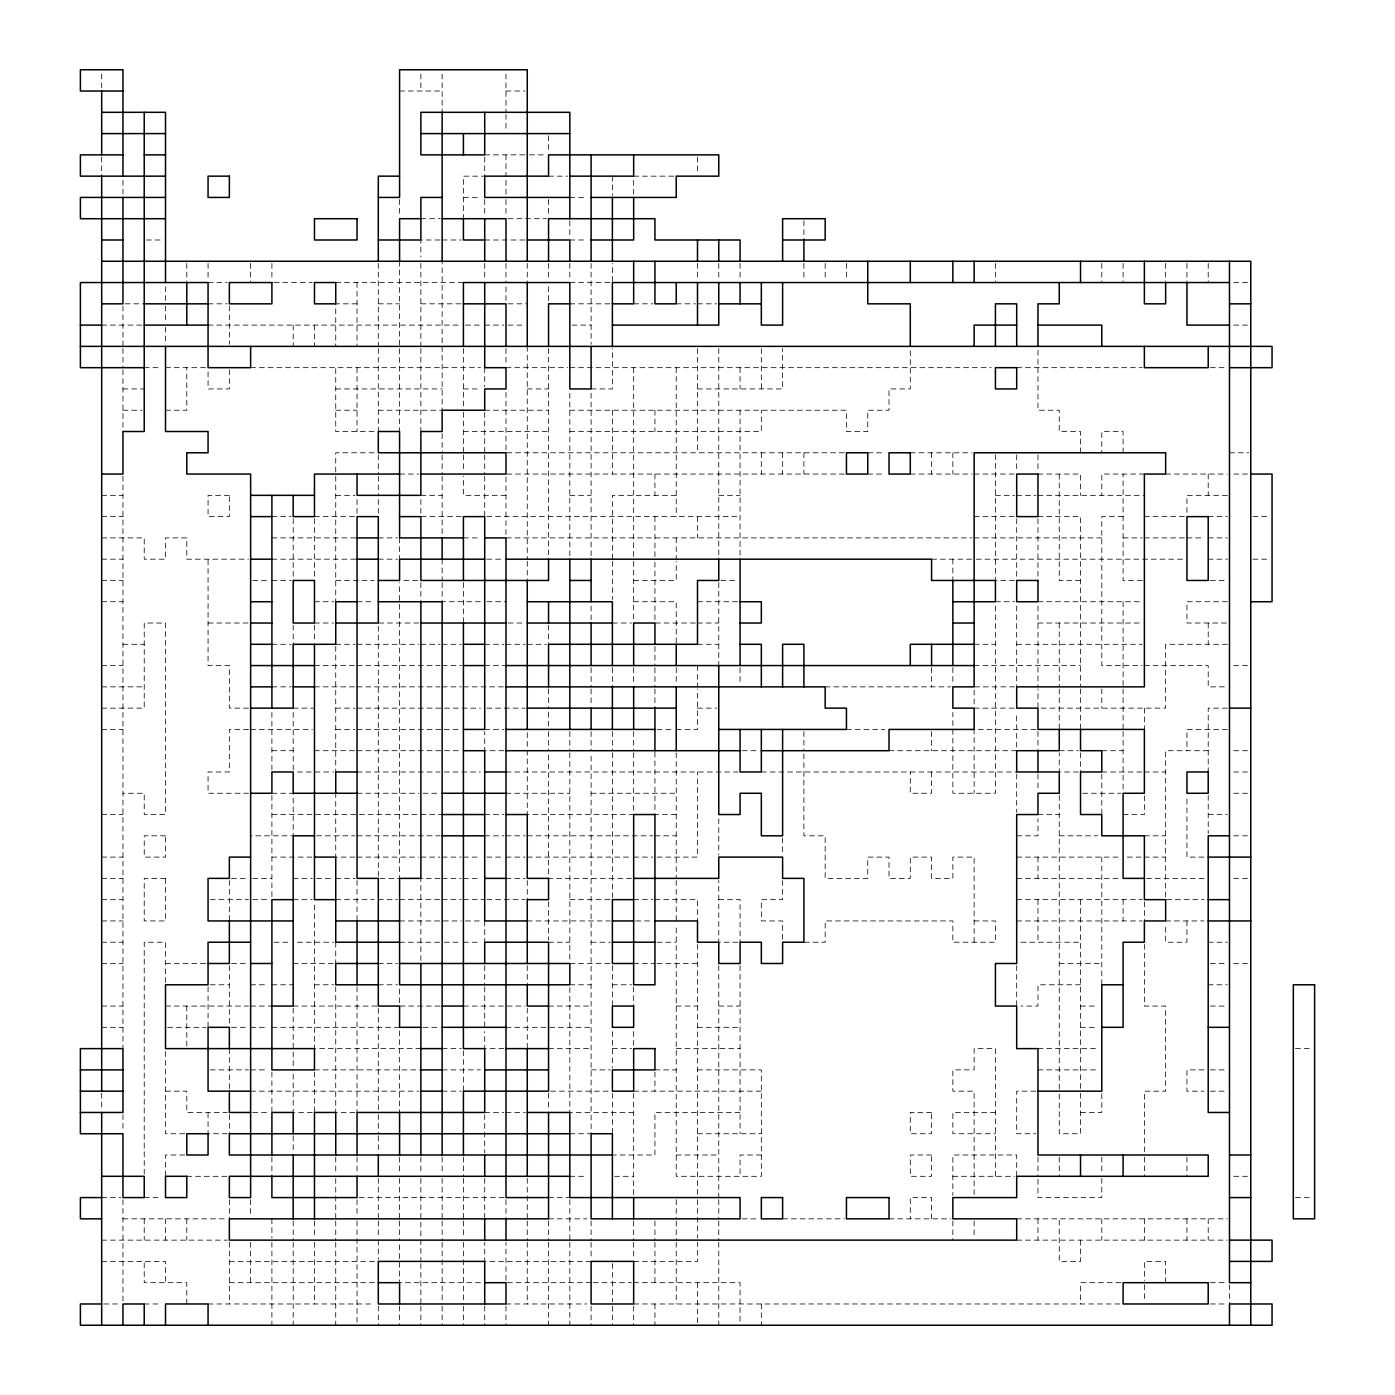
<?xml version="1.0" encoding="UTF-8"?>
<svg xmlns="http://www.w3.org/2000/svg" width="1395" height="1395" viewBox="0 0 1395 1395"><rect width="100%" height="100%" fill="white"/><g stroke="black" fill="none" stroke-linecap="round" stroke-linejoin="round"><path stroke-width="0.75" stroke-dasharray="5 3.75" d="M399.58 91.024L442.145 91.024M505.984 91.024L525.13 91.024M484.71 154.862L525.13 154.862M529.385 154.862L546.422 154.862M548.549 176.154L567.695 176.154M633.661 176.154L674.099 176.154M463.419 197.427L480.455 197.427M569.823 197.427L586.842 197.427M420.872 218.701L440.018 218.701M508.111 218.701L546.422 218.701M146.353 239.992L161.245 239.992M440.018 239.992L420.872 239.992L420.872 257.011M442.145 239.992L461.292 239.992M484.71 239.992L527.258 239.992M569.823 239.992L586.842 239.992M208.064 282.54L227.228 282.54M274.03 282.54L312.341 282.54M335.742 282.54L463.419 282.54M569.823 282.54L612.388 282.54L612.388 263.393M1233.755 282.54L1248.647 282.54M125.079 303.831L144.226 303.831M208.064 303.831L227.228 303.831M357.033 303.831L335.742 303.831L335.742 346.378M378.307 303.831L399.58 303.831M420.872 303.831L463.419 303.831M508.111 303.831L527.258 303.831M569.823 303.831L610.26 303.831M633.661 303.831L652.808 303.831M676.226 303.831L695.373 303.831M697.5 303.831L716.646 303.831M101.678 325.105L142.098 325.105M208.064 325.105L461.292 325.105M465.546 325.105L480.455 325.105M484.71 325.105L503.857 325.105M508.111 325.105L525.13 325.105M571.95 325.105L591.096 325.105M1233.755 325.105L1248.647 325.105M144.226 367.67L161.245 367.67M165.517 367.67L205.937 367.67M250.629 367.67L480.455 367.67M505.984 367.67L567.695 367.67M569.823 367.67L991.165 367.67M1016.693 367.67L1142.243 367.67M1210.337 367.67L1227.356 367.67M122.952 388.943L144.226 388.943M335.742 388.943L442.145 388.943M463.419 388.943L480.455 388.943M527.258 388.943L548.549 388.943M591.096 388.943L612.388 388.943L612.388 348.506M697.5 388.943L782.612 388.943L782.612 348.506M122.952 410.217L142.098 410.217M165.517 410.217L186.791 410.217L186.791 367.67M335.742 410.217L357.033 410.217M378.307 410.217L442.145 410.217L442.145 261.266M484.71 410.217L548.549 410.217M569.823 410.217L846.451 410.217L846.451 431.508L867.742 431.508L867.742 410.217L889.016 410.217L889.016 388.943L910.29 388.943L910.29 348.506M374.052 431.508L335.742 431.508L335.742 367.67M463.419 431.508L548.549 431.508M569.823 431.508L761.339 431.508L761.339 410.217M374.052 452.782L335.742 452.782L335.742 474.056M844.324 452.782L505.984 452.782L505.984 388.943M867.742 452.782L884.761 452.782M910.29 452.782L972.001 452.782M1229.483 452.782L1248.647 452.782M399.58 474.056L418.744 474.056M844.324 474.056L505.984 474.056L505.984 537.895L972.001 537.895M867.742 474.056L884.761 474.056M910.29 474.056L972.001 474.056M974.128 474.056L1014.566 474.056M1037.967 474.056L1080.532 474.056L1080.532 495.347M1144.371 474.056L1101.806 474.056L1101.806 495.347M1165.645 474.056L1227.356 474.056M1233.755 474.056L1248.647 474.056M101.678 495.347L122.952 495.347M335.742 495.347L354.905 495.347M420.872 495.347L442.145 495.347M505.984 495.347L463.419 495.347L463.419 476.183M569.823 495.347L591.096 495.347M676.226 495.347L612.388 495.347L612.388 559.186M718.774 495.347L740.065 495.347M995.42 495.347L1014.566 495.347M1016.693 495.347L1035.84 495.347M1037.967 495.347L1144.371 495.347M1227.356 495.347L1186.936 495.347L1186.936 514.493M101.678 516.621L122.952 516.621M271.903 516.621L291.067 516.621M314.468 516.621L354.905 516.621M461.292 516.621L420.872 516.621L420.872 499.602M486.838 516.621L740.065 516.621M974.128 516.621L1014.566 516.621M1037.967 516.621L1080.532 516.621L1080.532 686.863M1123.097 516.621L1101.806 516.621L1101.806 665.572L1142.243 665.572M1144.371 516.621L1184.808 516.621M1208.209 516.621L1227.356 516.621M1252.902 516.621L1269.921 516.621M101.678 537.895L144.226 537.895L144.226 559.186L165.517 559.186L165.517 537.895L186.791 537.895L186.791 559.186L248.502 559.186M271.903 537.895L357.033 537.895M378.307 537.895L397.453 537.895M463.419 537.895L480.455 537.895M974.128 537.895L1101.806 537.895M1123.097 537.895L1142.243 537.895M1144.371 537.895L1184.808 537.895M1186.936 537.895L1203.955 537.895M1208.209 537.895L1227.356 537.895M101.678 559.186L122.952 559.186M271.903 559.186L357.033 559.186M378.307 559.186L397.453 559.186M486.838 559.186L503.857 559.186M931.581 559.186L972.001 559.186M976.256 559.186L1184.808 559.186M1208.209 559.186L1227.356 559.186M1252.902 559.186L1269.921 559.186M101.678 580.459L122.952 580.459M252.757 580.459L267.648 580.459M271.903 580.459L291.067 580.459M335.742 580.459L374.052 580.459M403.835 580.459L420.872 580.459M633.661 580.459L676.226 580.459L676.226 561.313M720.901 580.459L737.938 580.459M1014.566 580.459L995.42 580.459L995.42 454.909M1080.532 580.459L1059.258 580.459L1059.258 474.056M1142.243 580.459L1123.097 580.459L1123.097 474.056M1210.337 580.459L1227.356 580.459M101.678 601.733L122.952 601.733M314.468 601.733L333.614 601.733M357.033 601.733L374.052 601.733M480.455 601.733L442.145 601.733L442.145 582.587M486.838 601.733L505.984 601.733M633.661 601.733L676.226 601.733L676.226 644.298M697.5 601.733L737.938 601.733M995.42 601.733L1014.566 601.733M1037.967 601.733L1142.243 601.733M1227.356 601.733L1186.936 601.733L1186.936 623.024L1227.356 623.024M208.064 623.024L248.502 623.024M314.468 623.024L333.614 623.024M418.744 623.024L378.307 623.024L378.307 878.379L399.58 878.379L399.58 582.587M508.111 623.024L525.13 623.024M612.388 623.024L631.534 623.024M695.373 623.024L654.935 623.024L654.935 561.313M697.5 623.024L718.774 623.024M1037.967 623.024L1142.243 623.024M122.952 644.298L144.226 644.298M271.903 644.298L291.067 644.298M335.742 644.298L354.905 644.298M357.033 644.298L418.744 644.298M420.872 644.298L440.018 644.298M442.145 644.298L461.292 644.298M484.71 644.298L503.857 644.298M505.984 644.298L525.13 644.298M527.258 644.298L546.422 644.298M697.5 644.298L718.774 644.298M974.128 644.298L995.42 644.298M1016.693 644.298L1142.243 644.298M1227.356 644.298L1165.645 644.298L1165.645 708.137L1037.967 708.137L1037.967 688.99M101.678 665.572L122.952 665.572M314.468 665.572L354.905 665.572M357.033 665.572L440.018 665.572M442.145 665.572L461.292 665.572M484.71 665.572L505.984 665.572M974.128 665.572L1080.532 665.572M1144.371 665.572L1208.209 665.572L1208.209 686.863L1227.356 686.863M1233.755 665.572L1248.647 665.572M101.678 686.863L144.226 686.863M271.903 686.863L291.067 686.863M314.468 686.863L354.905 686.863M357.033 686.863L440.018 686.863M442.145 686.863L461.292 686.863M463.419 686.863L503.857 686.863M825.177 686.863L950.727 686.863M1014.566 686.863L974.128 686.863L974.128 706.01M101.678 708.137L144.226 708.137L144.226 623.024L165.517 623.024L165.517 814.54L144.226 814.54L144.226 793.267L122.952 793.267M248.502 708.137L229.355 708.137L229.355 665.572L208.064 665.572L208.064 559.186M293.194 708.137L314.468 708.137M335.742 708.137L354.905 708.137M357.033 708.137L480.455 708.137M486.838 708.137L525.13 708.137M697.5 708.137L716.646 708.137M974.128 708.137L1016.693 708.137M1227.356 708.137L1208.209 708.137L1208.209 771.976M101.678 729.428L122.952 729.428M248.502 729.428L229.355 729.428L229.355 771.976L208.064 771.976L208.064 793.267L248.502 793.267M250.629 729.428L312.341 729.428M335.742 729.428L354.905 729.428M357.033 729.428L442.145 729.428M444.273 729.428L461.292 729.428M484.71 729.428L503.857 729.428M657.062 729.428L674.099 729.428M676.226 729.428L697.5 729.428L697.5 688.99M846.451 729.428L884.761 729.428M1035.84 729.428L974.128 729.428L974.128 793.267M1227.356 729.428L1186.936 729.428L1186.936 750.702M271.903 750.702L293.194 750.702M314.468 750.702L354.905 750.702M357.033 750.702L461.292 750.702M503.857 750.702L484.71 750.702L484.71 731.555M742.192 750.702L759.211 750.702M889.016 750.702L1016.693 750.702L1016.693 712.392M1059.258 750.702L1078.405 750.702M1101.806 750.702L1123.097 750.702M1208.209 750.702L1165.645 750.702L1165.645 899.653L1203.955 899.653M1233.755 750.702L1248.647 750.702M297.449 771.976L333.614 771.976M357.033 771.976L440.018 771.976M444.273 771.976L480.455 771.976M505.984 771.976L737.938 771.976M761.339 771.976L1016.693 771.976M1078.405 771.976L1059.258 771.976L1059.258 752.829M1101.806 771.976L1142.243 771.976M1144.371 771.976L1165.645 771.976M1233.755 771.976L1248.647 771.976M271.903 793.267L293.194 793.267L293.194 835.814L250.629 835.814M357.033 793.267L418.744 793.267M422.999 793.267L440.018 793.267M505.984 793.267L569.823 793.267M591.096 793.267L676.226 793.267M1082.659 793.267L1120.97 793.267M1233.755 793.267L1248.647 793.267M101.678 814.54L122.952 814.54M271.903 814.54L418.744 814.54M420.872 814.54L442.145 814.54M484.71 814.54L503.857 814.54M676.226 814.54L654.935 814.54L654.935 750.702M1037.967 814.54L1059.258 814.54M1123.097 814.54L1144.371 814.54L1144.371 795.394M1208.209 814.54L1227.356 814.54M316.595 835.814L354.905 835.814M357.033 835.814L440.018 835.814M484.71 835.814L503.857 835.814M505.984 835.814L525.13 835.814M527.258 835.814L652.808 835.814M654.935 835.814L676.226 835.814M1016.693 835.814L1037.967 835.814L1037.967 818.795M1059.258 835.814L1097.551 835.814M1144.371 835.814L1165.645 835.814M1233.755 835.814L1248.647 835.814M101.678 857.105L122.952 857.105M271.903 857.105L312.341 857.105M354.905 857.105L335.742 857.105L335.742 793.267M357.033 857.105L418.744 857.105M420.872 857.105L440.018 857.105M442.145 857.105L461.292 857.105M463.419 857.105L480.455 857.105M486.838 857.105L503.857 857.105M505.984 857.105L525.13 857.105M527.258 857.105L631.534 857.105M633.661 857.105L652.808 857.105M657.062 857.105L697.5 857.105L697.5 771.976M1016.693 857.105L1120.97 857.105M1127.352 857.105L1142.243 857.105M1144.371 857.105L1165.645 857.105M1203.955 857.105L1186.936 857.105L1186.936 795.394M101.678 878.379L122.952 878.379M231.483 878.379L248.502 878.379M252.757 878.379L271.903 878.379M293.194 878.379L312.341 878.379M316.595 878.379L333.614 878.379M335.742 878.379L354.905 878.379M440.018 878.379L420.872 878.379L420.872 963.492M442.145 878.379L461.292 878.379M463.419 878.379L480.455 878.379M505.984 878.379L525.13 878.379M631.534 878.379L548.549 878.379L548.549 752.829M1016.693 878.379L1120.97 878.379M1146.498 878.379L1203.955 878.379M1233.755 878.379L1248.647 878.379M101.678 899.653L122.952 899.653M210.192 899.653L248.502 899.653M252.757 899.653L267.648 899.653M293.194 899.653L312.341 899.653M335.742 899.653L374.052 899.653M378.307 899.653L397.453 899.653M399.58 899.653L440.018 899.653M442.145 899.653L461.292 899.653M463.419 899.653L484.71 899.653M486.838 899.653L525.13 899.653M569.823 899.653L610.26 899.653M633.661 899.653L652.808 899.653M654.935 899.653L697.5 899.653L697.5 920.944M718.774 899.653L740.065 899.653L740.065 942.218M1016.693 899.653L1142.243 899.653M101.678 920.944L122.952 920.944M399.58 920.944L461.292 920.944M465.546 920.944L480.455 920.944M527.258 920.944L610.26 920.944M635.789 920.944L652.808 920.944M974.128 920.944L995.42 920.944L995.42 942.218L952.855 942.218L952.855 920.944L825.177 920.944L825.177 942.218L803.904 942.218M1016.693 920.944L1142.243 920.944M1165.645 920.944L1203.955 920.944M101.678 942.218L122.952 942.218M274.03 942.218L291.067 942.218M297.449 942.218L333.614 942.218M399.58 942.218L440.018 942.218M444.273 942.218L461.292 942.218M463.419 942.218L480.455 942.218M548.549 942.218L569.823 942.218M591.096 942.218L610.26 942.218M657.062 942.218L676.226 942.218M737.938 942.218L718.774 942.218L718.774 880.507M1020.948 942.218L1080.532 942.218M1208.209 942.218L1227.356 942.218M101.678 963.492L122.952 963.492M165.517 963.492L205.937 963.492M231.483 963.492L248.502 963.492M293.194 963.492L333.614 963.492M378.307 963.492L397.453 963.492M569.823 963.492L610.26 963.492M633.661 963.492L654.935 963.492M657.062 963.492L697.5 963.492M1059.258 963.492L1101.806 963.492M1210.337 963.492L1227.356 963.492M1233.755 963.492L1248.647 963.492M210.192 984.783L229.355 984.783M250.629 984.783L267.648 984.783M271.903 984.783L293.194 984.783M314.468 984.783L333.614 984.783M378.307 984.783L397.453 984.783M569.823 984.783L591.096 984.783M612.388 984.783L631.534 984.783M1080.532 984.783L1037.967 984.783L1037.967 1006.057L1020.948 1006.057M1208.209 984.783L1227.356 984.783M101.678 1006.057L122.952 1006.057M165.517 1006.057L248.502 1006.057M250.629 1006.057L271.903 1006.057M293.194 1006.057L378.307 1006.057L378.307 1112.46M440.018 1006.057L399.58 1006.057L399.58 986.91M463.419 1006.057L525.13 1006.057M548.549 1006.057L591.096 1006.057M676.226 1006.057L697.5 1006.057M718.774 1006.057L740.065 1006.057M1080.532 1006.057L1097.551 1006.057M1210.337 1006.057L1227.356 1006.057M101.678 1027.33L122.952 1027.33M167.644 1027.33L205.937 1027.33M231.483 1027.33L248.502 1027.33M250.629 1027.33L267.648 1027.33M271.903 1027.33L399.58 1027.33L399.58 1112.46M422.999 1027.33L440.018 1027.33M505.984 1027.33L591.096 1027.33M697.5 1027.33L740.065 1027.33M1080.532 1027.33L1097.551 1027.33M420.872 1048.621L314.468 1048.621L314.468 901.78M442.145 1048.621L461.292 1048.621M503.857 1048.621L484.71 1048.621L484.71 1031.585M548.549 1048.621L591.096 1048.621M612.388 1048.621L631.534 1048.621M676.226 1048.621L740.065 1048.621M1037.967 1048.621L1097.551 1048.621M1295.467 1048.621L1310.358 1048.621M210.192 1069.895L248.502 1069.895M250.629 1069.895L267.648 1069.895M314.468 1069.895L420.872 1069.895M442.145 1069.895L480.455 1069.895M591.096 1069.895L610.26 1069.895M654.935 1069.895L676.226 1069.895M697.5 1069.895L761.339 1069.895L761.339 1176.299L676.226 1176.299L676.226 925.199M1037.967 1069.895L1097.551 1069.895M1203.955 1069.895L1186.936 1069.895L1186.936 1091.169L1203.955 1091.169M1210.337 1069.895L1227.356 1069.895M165.517 1091.169L186.791 1091.169L186.791 1112.46L227.228 1112.46M250.629 1091.169L418.744 1091.169M442.145 1091.169L461.292 1091.169M550.676 1091.169L610.26 1091.169M633.661 1091.169L761.339 1091.169M1035.84 1091.169L1016.693 1091.169L1016.693 1133.734L1035.84 1133.734M1210.337 1091.169L1227.356 1091.169M252.757 1112.46L267.648 1112.46M312.341 1112.46L293.194 1112.46L293.194 1072.023M354.905 1112.46L335.742 1112.46L335.742 986.91M484.71 1112.46L503.857 1112.46M505.984 1112.46L525.13 1112.46M633.661 1112.46L569.823 1112.46L569.823 986.91M740.065 1112.46L654.935 1112.46L654.935 1155.008L612.388 1155.008M995.42 1112.46L952.855 1112.46L952.855 1133.734L995.42 1133.734M1080.532 1112.46L1101.806 1112.46L1101.806 1093.296M184.663 1133.734L165.517 1133.734L165.517 1050.749M227.228 1133.734L208.064 1133.734L208.064 1112.46M569.823 1133.734L591.096 1133.734L591.096 752.829M697.5 1133.734L761.339 1133.734M184.663 1155.008L165.517 1155.008L165.517 1176.299M676.226 1155.008L718.774 1155.008M761.339 1155.008L740.065 1155.008L740.065 1176.299M186.791 1176.299L227.228 1176.299M569.823 1176.299L586.842 1176.299M614.515 1176.299L633.661 1176.299M952.855 1176.299L1014.566 1176.299M1233.755 1176.299L1248.647 1176.299M101.678 1197.573L120.824 1197.573M144.226 1197.573L161.245 1197.573M359.16 1197.573L505.984 1197.573M548.549 1197.573L569.823 1197.573M1295.467 1197.573L1310.358 1197.573M122.952 1218.846L227.228 1218.846M548.549 1218.846L586.842 1218.846M742.192 1218.846L759.211 1218.846M782.612 1218.846L844.324 1218.846M889.016 1218.846L950.727 1218.846M1016.693 1218.846L1227.356 1218.846M101.678 1240.138L227.228 1240.138M1016.693 1240.138L1227.356 1240.138M101.678 1261.411L165.517 1261.411L165.517 1282.685M229.355 1261.411L378.307 1261.411M591.096 1261.411L484.71 1261.411L484.71 1242.265M633.661 1261.411L697.5 1261.411L697.5 1242.265M229.355 1282.685L378.307 1282.685M480.455 1282.685L399.58 1282.685L399.58 1242.265M591.096 1282.685L505.984 1282.685L505.984 1242.265M593.224 1282.685L631.534 1282.685M633.661 1282.685L740.065 1282.685L740.065 1325.25M1120.97 1282.685L1080.532 1282.685L1080.532 1303.976M1210.337 1282.685L1227.356 1282.685M103.805 1303.976L120.824 1303.976M144.226 1303.976L161.245 1303.976M208.064 1303.976L374.052 1303.976M505.984 1303.976L586.842 1303.976M633.661 1303.976L1120.97 1303.976M1210.337 1303.976L1227.356 1303.976M1229.483 1284.812L1229.483 1303.976M1208.209 263.393L1208.209 282.54M1208.209 474.056L1208.209 495.347M1208.209 623.024L1208.209 644.298M1208.209 795.394L1208.209 833.687M1208.209 1218.846L1208.209 1240.138M1186.936 263.393L1186.936 282.54M1186.936 920.944L1186.936 942.218L1165.645 942.218L1165.645 925.199M1186.936 1157.135L1186.936 1176.299M1186.936 1218.846L1186.936 1240.138M1165.645 263.393L1165.645 282.54M1165.645 1282.685L1165.645 1261.411L1144.371 1261.411L1144.371 1280.558M1144.371 708.137L1144.371 729.428M1144.371 901.78L1144.371 920.944M1144.371 944.345L1144.371 1006.057L1165.645 1006.057L1165.645 1091.169L1144.371 1091.169L1144.371 1155.008M1144.371 1157.135L1144.371 1176.299M1144.371 1218.846L1144.371 1240.138M1144.371 1284.812L1144.371 1301.849M1123.097 263.393L1123.097 282.54M1123.097 452.782L1123.097 431.508L1101.806 431.508L1101.806 452.782M1123.097 601.733L1123.097 686.863M1123.097 688.99L1123.097 729.428M1123.097 731.555L1123.097 788.995M1123.097 899.653L1123.097 920.944M1101.806 263.393L1101.806 282.54M1101.806 688.99L1101.806 708.137M1101.806 774.103L1101.806 814.54M1101.806 857.105L1101.806 984.783M1101.806 1157.135L1101.806 1174.171M1101.806 1178.426L1101.806 1197.573L1037.967 1197.573L1037.967 1178.426M1101.806 1218.846L1101.806 1240.138M1080.532 452.782L1080.532 431.508L1059.258 431.508L1059.258 410.217L1037.967 410.217L1037.967 348.506M1080.532 688.99L1080.532 729.428M1080.532 752.829L1080.532 771.976M1080.532 899.653L1080.532 1091.169M1080.532 1093.296L1080.532 1133.734L1059.258 1133.734L1059.258 1093.296M1080.532 1240.138L1080.532 1261.411L1059.258 1261.411L1059.258 1218.846M1059.258 623.024L1059.258 686.863M1059.258 688.99L1059.258 729.428M1059.258 795.394L1059.258 1091.169M1059.258 1157.135L1059.258 1176.299M1037.967 454.909L1037.967 469.801M1037.967 518.748L1037.967 576.205M1037.967 606.005L1037.967 686.863M1037.967 731.555L1037.967 750.702M1037.967 774.103L1037.967 788.995M1037.967 857.105L1037.967 878.379M1037.967 899.653L1037.967 942.218M1037.967 1157.135L1037.967 1176.299M1037.967 1218.846L1037.967 1240.138M1016.693 454.909L1016.693 469.801M1016.693 518.748L1016.693 580.459M1016.693 606.005L1016.693 686.863M1016.693 774.103L1016.693 812.413M1016.693 965.619L1016.693 1006.057M1016.693 1176.299L1016.693 1155.008L952.855 1155.008L952.855 1195.445M995.42 263.393L995.42 282.54M995.42 606.005L995.42 793.267L952.855 793.267L952.855 712.392M995.42 1176.299L995.42 1048.621L974.128 1048.621L974.128 1069.895L952.855 1069.895L952.855 1091.169L974.128 1091.169L974.128 1197.573M974.128 942.218L974.128 857.105L952.855 857.105L952.855 878.379L931.581 878.379L931.581 857.105L910.29 857.105L910.29 878.379L889.016 878.379L889.016 857.105L867.742 857.105L867.742 878.379L825.177 878.379L825.177 835.814L803.904 835.814L803.904 752.829M974.128 1220.974L974.128 1238.01M952.855 452.782L952.855 474.056M952.855 559.186L952.855 580.459M952.855 667.717L952.855 682.608M952.855 1220.974L952.855 1240.138M931.581 452.782L931.581 474.056M931.581 667.717L931.581 686.863M931.581 731.555L931.581 750.702M931.581 771.976L931.581 793.267L910.29 793.267L910.29 771.976M931.581 1218.846L931.581 1197.573L910.29 1197.573L910.29 1218.846M846.451 263.393L846.451 280.412M825.177 263.393L825.177 280.412M803.904 220.828L803.904 239.992M803.904 263.393L803.904 280.412M803.904 452.782L803.904 474.056M803.904 731.555L803.904 750.702M782.612 452.782L782.612 474.056M782.612 837.942L782.612 854.978M782.612 880.507L782.612 899.653L761.339 899.653L761.339 920.944L782.612 920.944L782.612 942.218M761.339 348.506L761.339 388.943M761.339 452.782L761.339 474.056M761.339 1303.976L761.339 1325.25M740.065 263.393L740.065 280.412M740.065 367.67L740.065 388.943M740.065 410.217L740.065 557.058M740.065 667.717L740.065 682.608M740.065 965.619L740.065 1133.734M718.774 263.393L718.774 280.412M718.774 348.506L718.774 559.186M718.774 582.587L718.774 665.572M718.774 818.795L718.774 854.978M718.774 965.619L718.774 1197.573M718.774 1199.7L718.774 1218.846M718.774 1220.974L718.774 1240.138M718.774 1242.265L718.774 1325.25M697.5 156.99L697.5 174.026M697.5 263.393L697.5 280.412M697.5 348.506L697.5 452.782M697.5 516.621L697.5 537.895M697.5 665.572L697.5 686.863M697.5 944.345L697.5 1197.573M697.5 1199.7L697.5 1238.01M697.5 1282.685L697.5 1325.25M676.226 367.67L676.226 516.621M676.226 537.895L676.226 559.186M676.226 667.717L676.226 682.608M676.226 752.829L676.226 878.379M676.226 880.507L676.226 920.944M676.226 1199.7L676.226 1218.846M676.226 1220.974L676.226 1240.138M676.226 1242.265L676.226 1303.976M654.935 410.217L654.935 431.508M654.935 474.056L654.935 495.347M654.935 516.621L654.935 559.186M654.935 646.426L654.935 665.572M654.935 667.717L654.935 686.863M654.935 688.99L654.935 708.137M654.935 1072.023L654.935 1091.169M654.935 1220.974L654.935 1240.138M654.935 1242.265L654.935 1282.685M654.935 1303.976L654.935 1325.25M633.661 180.408L633.661 195.3M633.661 367.67L633.661 559.186M633.661 561.313L633.661 623.024M633.661 667.717L633.661 682.608M633.661 731.555L633.661 750.702M633.661 752.829L633.661 814.54L527.258 814.54L527.258 729.428M633.661 986.91L633.661 1006.057M633.661 1031.585L633.661 1048.621M633.661 1093.296L633.661 1197.573M633.661 1220.974L633.661 1240.138M633.661 1242.265L633.661 1259.284M633.661 1306.104L633.661 1325.25M612.388 176.154L612.388 195.3M612.388 410.217L612.388 474.056M612.388 561.313L612.388 599.606M612.388 667.717L612.388 686.863M612.388 731.555L612.388 750.702M612.388 752.829L612.388 899.653M612.388 965.619L612.388 1006.057M612.388 1031.585L612.388 1067.768M612.388 1093.296L612.388 1133.734M612.388 1263.539L612.388 1301.849M612.388 1306.104L612.388 1325.25M591.096 263.393L591.096 344.251M591.096 393.198L591.096 559.186M591.096 606.005L591.096 620.897M591.096 667.717L591.096 686.863M591.096 688.99L591.096 706.01M591.096 731.555L591.096 750.702M591.096 1220.974L591.096 1240.138M591.096 1242.265L591.096 1259.284M591.096 1306.104L591.096 1325.25M569.823 220.828L569.823 237.865M569.823 263.393L569.823 280.412M569.823 393.198L569.823 557.058M569.823 731.555L569.823 750.702M569.823 752.829L569.823 961.364M569.823 1199.7L569.823 1240.138M569.823 1242.265L569.823 1325.25M548.549 135.716L548.549 152.735M548.549 199.555L548.549 216.574M548.549 263.393L548.549 280.412M548.549 286.795L548.549 303.831M548.549 348.506L548.549 559.186M548.549 625.152L548.549 644.298M548.549 688.99L548.549 708.137M548.549 712.392L548.549 729.428M548.549 731.555L548.549 750.702M548.549 901.78L548.549 940.09M548.549 1093.296L548.549 1108.205M548.549 1220.974L548.549 1240.138M548.549 1242.265L548.549 1325.25M527.258 263.393L527.258 282.54M527.258 346.378L527.258 559.186M527.258 561.313L527.258 580.459M527.258 880.507L527.258 899.653M527.258 965.619L527.258 984.783M527.258 1008.184L527.258 1048.621M527.258 1178.426L527.258 1218.846M527.258 1220.974L527.258 1240.138M527.258 1242.265L527.258 1303.976M505.984 74.005L505.984 112.315M505.984 114.442L505.984 131.461M505.984 154.862L505.984 176.154M505.984 180.408L505.984 197.427M505.984 199.555L505.984 216.574M505.984 263.393L505.984 282.54M505.984 286.795L505.984 301.704M505.984 348.506L505.984 363.415M505.984 1199.7L505.984 1218.846M505.984 1306.104L505.984 1325.25M484.71 156.99L484.71 176.154L463.419 176.154L463.419 218.701M484.71 199.555L484.71 216.574M484.71 263.393L484.71 280.412M484.71 367.67L484.71 386.816M484.71 412.345L484.71 452.782M484.71 454.909L484.71 474.056M484.71 476.183L484.71 516.621M484.71 920.944L484.71 942.218M484.71 965.619L484.71 984.783M484.71 986.91L484.71 1027.33M484.71 1114.588L484.71 1152.88M484.71 1178.426L484.71 1218.846M484.71 1306.104L484.71 1325.25M463.419 348.506L463.419 410.217M463.419 412.345L463.419 452.782M463.419 454.909L463.419 469.801M463.419 582.587L463.419 623.024M463.419 1050.749L463.419 1091.169M463.419 1157.135L463.419 1176.299M463.419 1178.426L463.419 1218.846M463.419 1220.974L463.419 1238.01M463.419 1242.265L463.419 1303.976M463.419 1306.104L463.419 1325.25M442.145 74.005L442.145 112.315M442.145 433.636L442.145 452.782M442.145 454.909L442.145 474.056M442.145 476.183L442.145 537.895M442.145 559.186L442.145 580.459M442.145 1157.135L442.145 1174.171M442.145 1178.426L442.145 1218.846M442.145 1220.974L442.145 1240.138M442.145 1242.265L442.145 1303.976M442.145 1306.104L442.145 1325.25M420.872 74.005L420.872 91.024M420.872 263.393L420.872 346.378M420.872 348.506L420.872 431.508M420.872 582.587L420.872 601.733M420.872 1157.135L420.872 1174.171M420.872 1178.426L420.872 1261.411M420.872 1263.539L420.872 1303.976M420.872 1306.104L420.872 1325.25M399.58 199.555L399.58 216.574M399.58 261.266L399.58 431.508M399.58 537.895L399.58 559.186M399.58 1157.135L399.58 1174.171M399.58 1178.426L399.58 1218.846M399.58 1220.974L399.58 1240.138M399.58 1306.104L399.58 1325.25M378.307 263.393L378.307 346.378M378.307 348.506L378.307 431.508M378.307 454.909L378.307 474.056M378.307 476.183L378.307 495.347M378.307 499.602L378.307 514.493M378.307 1114.588L378.307 1133.734M378.307 1135.861L378.307 1152.88M378.307 1178.426L378.307 1218.846M378.307 1220.974L378.307 1238.01M378.307 1240.138L378.307 1259.284M378.307 1306.104L378.307 1325.25M357.033 282.54L357.033 346.378M357.033 367.67L357.033 431.508M357.033 499.602L357.033 516.621M357.033 880.507L357.033 920.944M357.033 986.91L357.033 1112.46M357.033 1157.135L357.033 1174.171M357.033 1199.7L357.033 1214.592M357.033 1220.974L357.033 1325.25M335.742 476.183L335.742 601.733M335.742 646.426L335.742 771.976M335.742 942.218L335.742 963.492M335.742 1157.135L335.742 1174.171M335.742 1178.426L335.742 1218.846M335.742 1220.974L335.742 1240.138M335.742 1242.265L335.742 1325.25M314.468 325.105L314.468 346.378M314.468 518.748L314.468 576.205M314.468 625.152L314.468 642.171M314.468 1072.023L314.468 1112.46M314.468 1220.974L314.468 1238.01M314.468 1242.265L314.468 1303.976M293.194 325.105L293.194 346.378M293.194 518.748L293.194 580.459M293.194 625.152L293.194 644.298M293.194 712.392L293.194 771.976M293.194 1008.184L293.194 1069.895M293.194 1135.861L293.194 1152.88M293.194 1220.974L293.194 1240.138M293.194 1242.265L293.194 1325.25M271.903 263.393L271.903 280.412M271.903 712.392L271.903 771.976M271.903 795.394L271.903 899.653M271.903 1072.023L271.903 1112.46M271.903 1157.135L271.903 1176.299M271.903 1218.846L271.903 1238.01M271.903 1242.265L271.903 1325.25M250.629 263.393L250.629 282.54M250.629 1199.7L250.629 1214.592M250.629 1242.265L250.629 1282.685M229.355 305.958L229.355 344.251M229.355 369.797L229.355 388.943L208.064 388.943L208.064 369.797M229.355 880.507L229.355 920.944M229.355 965.619L229.355 1025.203M229.355 1048.621L229.355 1091.169M229.355 1114.588L229.355 1133.734M229.355 1199.7L229.355 1218.846M229.355 1242.265L229.355 1303.976M208.064 263.393L208.064 280.412M208.064 986.91L208.064 1027.33M186.791 263.393L186.791 282.54M186.791 1006.057L186.791 1048.621M186.791 1218.846L186.791 1240.138M186.791 1303.976L186.791 1282.685L144.226 1282.685L144.226 1261.411M165.517 286.795L165.517 301.704M165.517 305.958L165.517 322.977M165.517 327.232L165.517 344.251M165.517 982.655L165.517 942.218L144.226 942.218L144.226 1174.171M165.517 1218.846L165.517 1240.138M144.226 1218.846L144.226 1240.138M122.952 180.408L122.952 197.427M122.952 305.958L122.952 346.378M122.952 348.506L122.952 367.67M122.952 369.797L122.952 431.508M122.952 476.183L122.952 1048.621M122.952 1114.588L122.952 1131.607M122.952 1199.7L122.952 1303.976M101.678 74.005L101.678 91.024M101.678 156.99L101.678 176.154M101.678 1093.296L101.678 1108.205M229.355 495.347L208.064 495.347L208.064 516.621L229.355 516.621L229.355 495.347M165.517 835.814L144.226 835.814L144.226 857.105L165.517 857.105L165.517 835.814M165.517 878.379L144.226 878.379L144.226 920.944L165.517 920.944L165.517 878.379M931.581 1112.46L910.29 1112.46L910.29 1133.734L931.581 1133.734L931.581 1112.46M931.581 1155.008L910.29 1155.008L910.29 1176.299L931.581 1176.299L931.581 1155.008"/><path stroke-width="1.5" d="M122.952 91.024L80.387 91.024L80.387 69.75L122.952 69.75L122.952 176.154M101.678 112.315L165.517 112.315L165.517 282.54M101.678 133.589L165.517 133.589M420.872 133.589L569.823 133.589M122.952 154.862L80.387 154.862L80.387 176.154L165.517 176.154M144.226 154.862L165.517 154.862M399.58 176.154L378.307 176.154L378.307 261.266M569.823 176.154L633.661 176.154L633.661 154.862M165.517 197.427L80.387 197.427L80.387 218.701L165.517 218.701M378.307 197.427L399.58 197.427L399.58 69.75L527.258 69.75L527.258 261.266M442.145 197.427L420.872 197.427L420.872 239.992L378.307 239.992M569.823 197.427L484.71 197.427L484.71 176.154L548.549 176.154L548.549 154.862L718.774 154.862L718.774 176.154L676.226 176.154L676.226 197.427L591.096 197.427M420.872 218.701L399.58 218.701L399.58 261.266M442.145 218.701L505.984 218.701L505.984 261.266M101.678 239.992L122.952 239.992M484.71 239.992L463.419 239.992L463.419 218.701M527.258 239.992L569.823 239.992L569.823 261.266M591.096 239.992L633.661 239.992L633.661 197.427M782.612 239.992L825.177 239.992L825.177 218.701L782.612 218.701L782.612 261.266M101.678 261.266L1250.774 261.266L1250.774 1325.25M1229.483 282.54L612.388 282.54L612.388 346.378M101.678 303.831L122.952 303.831L122.952 197.427M144.226 303.831L208.064 303.831M463.419 303.831L505.984 303.831L505.984 346.378M569.823 303.831L548.549 303.831L548.549 346.378M612.388 303.831L633.661 303.831L633.661 261.266M718.774 303.831L761.339 303.831M1229.483 303.831L1250.774 303.831M80.387 325.105L101.678 325.105M144.226 325.105L208.064 325.105M612.388 325.105L718.774 325.105L718.774 282.54M1016.693 325.105L974.128 325.105L974.128 346.378M1037.967 325.105L1101.806 325.105L1101.806 346.378M1229.483 325.105L1186.936 325.105L1186.936 282.54M80.387 346.378L1272.048 346.378L1272.048 367.67L1229.483 367.67M144.226 367.67L80.387 367.67L80.387 282.54L208.064 282.54L208.064 367.67L250.629 367.67L250.629 346.378M101.678 474.056L122.952 474.056L122.952 431.508L144.226 431.508L144.226 112.315M399.58 474.056L314.468 474.056L314.468 516.621L293.194 516.621L293.194 495.347M420.872 474.056L505.984 474.056L505.984 452.782L378.307 452.782L378.307 431.508L399.58 431.508L399.58 537.895L463.419 537.895M1250.774 474.056L1272.048 474.056L1272.048 601.733L1250.774 601.733M250.629 495.347L314.468 495.347M250.629 516.621L271.903 516.621M399.58 516.621L420.872 516.621L420.872 580.459L548.549 580.459L548.549 559.186M357.033 537.895L378.307 537.895M484.71 537.895L505.984 537.895L505.984 1197.573L548.549 1197.573M250.629 559.186L271.903 559.186M357.033 559.186L378.307 559.186M484.71 559.186L399.58 559.186L399.58 580.459L378.307 580.459M505.984 559.186L931.581 559.186L931.581 580.459L995.42 580.459L995.42 601.733L952.855 601.733M569.823 580.459L591.096 580.459M250.629 601.733L271.903 601.733M357.033 601.733L335.742 601.733L335.742 644.298L293.194 644.298L293.194 708.137L250.629 708.137M378.307 601.733L442.145 601.733L442.145 1155.008M527.258 601.733L612.388 601.733L612.388 665.572M740.065 601.733L761.339 601.733L761.339 623.024L740.065 623.024M250.629 623.024L271.903 623.024M335.742 623.024L378.307 623.024L378.307 516.621L357.033 516.621L357.033 878.379L378.307 878.379L378.307 1006.057L399.58 1006.057L399.58 1027.33L420.872 1027.33M420.872 623.024L505.984 623.024M527.258 623.024L612.388 623.024M952.855 623.024L974.128 623.024M250.629 644.298L271.903 644.298M463.419 644.298L484.71 644.298M740.065 644.298L761.339 644.298L761.339 686.863M974.128 644.298L910.29 644.298L910.29 665.572M250.629 665.572L314.468 665.572M463.419 665.572L484.71 665.572M505.984 665.572L974.128 665.572M250.629 686.863L271.903 686.863M293.194 686.863L314.468 686.863M505.984 686.863L825.177 686.863L825.177 708.137L846.451 708.137L846.451 729.428L718.774 729.428M527.258 708.137L676.226 708.137M1229.483 708.137L1250.774 708.137M463.419 729.428L484.71 729.428L484.71 516.621L463.419 516.621L463.419 580.459M505.984 729.428L654.935 729.428M463.419 750.702L484.71 750.702L484.71 920.944L527.258 920.944M505.984 750.702L740.065 750.702M761.339 750.702L889.016 750.702L889.016 729.428L974.128 729.428L974.128 708.137L952.855 708.137L952.855 686.863L974.128 686.863L974.128 452.782L1165.645 452.782L1165.645 474.056L1144.371 474.056L1144.371 686.863L1016.693 686.863L1016.693 708.137L1037.967 708.137L1037.967 729.428L1144.371 729.428L1144.371 793.267L1123.097 793.267L1123.097 878.379L1144.371 878.379M357.033 771.976L335.742 771.976L335.742 793.267M484.71 771.976L505.984 771.976M250.629 793.267L271.903 793.267L271.903 771.976L293.194 771.976L293.194 793.267L357.033 793.267M442.145 793.267L505.984 793.267M442.145 814.54L484.71 814.54M505.984 814.54L527.258 814.54L527.258 878.379L548.549 878.379L548.549 899.653L527.258 899.653L527.258 963.492M314.468 835.814L293.194 835.814L293.194 1006.057L271.903 1006.057M442.145 835.814L484.71 835.814M1229.483 835.814L1208.209 835.814L1208.209 1112.46L1229.483 1112.46M250.629 857.105L229.355 857.105L229.355 878.379L208.064 878.379L208.064 920.944L293.194 920.944M314.468 857.105L335.742 857.105L335.742 942.218L399.58 942.218M1208.209 857.105L1250.774 857.105M484.71 878.379L505.984 878.379M633.661 878.379L718.774 878.379L718.774 857.105L782.612 857.105L782.612 878.379L803.904 878.379L803.904 942.218L782.612 942.218L782.612 963.492L761.339 963.492L761.339 942.218L740.065 942.218L740.065 963.492L718.774 963.492L718.774 942.218L697.5 942.218L697.5 920.944L654.935 920.944M293.194 899.653L271.903 899.653L271.903 1069.895L314.468 1069.895L314.468 1048.621L165.517 1048.621L165.517 984.783L208.064 984.783L208.064 942.218L250.629 942.218M335.742 899.653L314.468 899.653L314.468 644.298M633.661 899.653L612.388 899.653L612.388 963.492L633.661 963.492M1208.209 899.653L1229.483 899.653M335.742 920.944L399.58 920.944M612.388 920.944L633.661 920.944M1208.209 920.944L1250.774 920.944M612.388 942.218L654.935 942.218M208.064 963.492L229.355 963.492L229.355 920.944M250.629 963.492L271.903 963.492M378.307 963.492L335.742 963.492L335.742 984.783L378.307 984.783M399.58 963.492L569.823 963.492L569.823 984.783L399.58 984.783L399.58 878.379L420.872 878.379L420.872 601.733M1123.097 984.783L1101.806 984.783L1101.806 1091.169L1037.967 1091.169M442.145 1006.057L463.419 1006.057M548.549 1006.057L527.258 1006.057L527.258 984.783M442.145 1027.33L505.984 1027.33M1101.806 1027.33L1123.097 1027.33L1123.097 942.218L1144.371 942.218L1144.371 920.944L1165.645 920.944L1165.645 899.653L1144.371 899.653L1144.371 835.814L1101.806 835.814L1101.806 814.54L1080.532 814.54L1080.532 771.976L1101.806 771.976L1101.806 750.702L1080.532 750.702L1080.532 729.428M1208.209 1027.33L1229.483 1027.33M420.872 1048.621L442.145 1048.621M505.984 1048.621L548.549 1048.621M80.387 1069.895L122.952 1069.895M420.872 1069.895L442.145 1069.895M484.71 1069.895L548.549 1069.895M80.387 1091.169L122.952 1091.169M250.629 1091.169L208.064 1091.169L208.064 1027.33L229.355 1027.33L229.355 1048.621M420.872 1091.169L442.145 1091.169M80.387 1112.46L122.952 1112.46L122.952 1048.621L80.387 1048.621L80.387 1133.734L122.952 1133.734L122.952 1197.573L144.226 1197.573L144.226 1176.299L101.678 1176.299M250.629 1112.46L229.355 1112.46L229.355 1091.169M527.258 1112.46L569.823 1112.46L569.823 1197.573L740.065 1197.573L740.065 1218.846L591.096 1218.846L591.096 1133.734L612.388 1133.734L612.388 1218.846M569.823 1133.734L229.355 1133.734L229.355 1155.008L612.388 1155.008M1229.483 1155.008L1250.774 1155.008M569.823 1176.299L229.355 1176.299L229.355 1197.573L250.629 1197.573L250.629 474.056L186.791 474.056L186.791 452.782L208.064 452.782L208.064 431.508L165.517 431.508L165.517 346.378M101.678 1197.573L80.387 1197.573L80.387 1218.846L101.678 1218.846M1229.483 1197.573L1250.774 1197.573M1229.483 1240.138L1272.048 1240.138L1272.048 1261.411L1229.483 1261.411M378.307 1282.685L399.58 1282.685L399.58 1303.976M484.71 1282.685L505.984 1282.685L505.984 1303.976L378.307 1303.976L378.307 1261.411L484.71 1261.411L484.71 1303.976M1250.774 1282.685L1229.483 1282.685L1229.483 261.266M101.678 1303.976L80.387 1303.976L80.387 1325.25L1272.048 1325.25L1272.048 1303.976L1229.483 1303.976L1229.483 1325.25M1208.209 346.378L1208.209 367.67L1144.371 367.67L1144.371 346.378M1165.645 282.54L1165.645 303.831L1144.371 303.831L1144.371 261.266M1123.097 1155.008L1123.097 1176.299M1080.532 261.266L1080.532 282.54M1080.532 1155.008L1080.532 1176.299M1059.258 282.54L1059.258 303.831L1037.967 303.831L1037.967 346.378M1059.258 729.428L1059.258 750.702L1016.693 750.702L1016.693 771.976L1059.258 771.976L1059.258 793.267L1037.967 793.267L1037.967 814.54L1016.693 814.54L1016.693 963.492L995.42 963.492L995.42 1006.057L1016.693 1006.057L1016.693 1048.621L1037.967 1048.621L1037.967 1155.008L1208.209 1155.008L1208.209 1176.299L1016.693 1176.299L1016.693 1197.573L952.855 1197.573L952.855 1218.846L1016.693 1218.846L1016.693 1240.138L229.355 1240.138L229.355 1218.846L548.549 1218.846L548.549 1112.46M1037.967 750.702L1037.967 771.976M1016.693 346.378L1016.693 303.831L995.42 303.831L995.42 346.378M974.128 261.266L974.128 282.54M952.855 261.266L952.855 282.54M952.855 580.459L952.855 665.572M931.581 644.298L931.581 665.572M910.29 261.266L910.29 282.54M910.29 346.378L910.29 303.831L867.742 303.831L867.742 261.266M803.904 239.992L803.904 261.266M803.904 686.863L803.904 644.298L782.612 644.298L782.612 686.863M782.612 282.54L782.612 325.105L761.339 325.105L761.339 282.54M782.612 729.428L782.612 835.814L761.339 835.814L761.339 793.267L740.065 793.267L740.065 814.54L718.774 814.54L718.774 665.572M761.339 729.428L761.339 771.976L740.065 771.976L740.065 729.428M740.065 261.266L740.065 239.992L654.935 239.992L654.935 218.701L548.549 218.701L548.549 261.266M740.065 282.54L740.065 303.831M740.065 559.186L740.065 665.572M718.774 239.992L718.774 261.266M718.774 559.186L718.774 580.459L697.5 580.459L697.5 644.298L548.549 644.298L548.549 686.863M697.5 239.992L697.5 261.266M697.5 282.54L697.5 325.105M676.226 282.54L676.226 303.831L654.935 303.831L654.935 261.266M676.226 644.298L676.226 665.572M676.226 686.863L676.226 750.702M654.935 644.298L654.935 623.024L633.661 623.024L633.661 665.572M654.935 708.137L654.935 750.702M633.661 686.863L633.661 729.428M633.661 1197.573L633.661 1218.846M612.388 197.427L612.388 261.266M612.388 686.863L612.388 729.428M591.096 154.862L591.096 261.266M591.096 346.378L591.096 388.943L569.823 388.943L569.823 282.54L463.419 282.54L463.419 346.378M591.096 559.186L591.096 601.733M591.096 623.024L591.096 665.572M591.096 708.137L591.096 729.428M569.823 218.701L569.823 112.315L420.872 112.315L420.872 154.862L484.71 154.862L484.71 112.315M569.823 559.186L569.823 729.428M548.549 601.733L548.549 623.024M527.258 282.54L527.258 346.378M527.258 580.459L527.258 729.428M527.258 1048.621L527.258 1176.299M505.984 1218.846L505.984 1240.138M484.71 218.701L484.71 261.266M484.71 282.54L484.71 367.67L505.984 367.67L505.984 388.943L484.71 388.943L484.71 410.217L442.145 410.217L442.145 431.508L420.872 431.508L420.872 495.347L357.033 495.347L357.033 474.056M484.71 963.492L484.71 942.218L548.549 942.218L548.549 1091.169L463.419 1091.169L463.419 1155.008M484.71 1155.008L484.71 1176.299M484.71 1218.846L484.71 1240.138M463.419 133.589L463.419 154.862M463.419 623.024L463.419 1048.621L484.71 1048.621L484.71 1112.46L357.033 1112.46L357.033 1155.008M442.145 112.315L442.145 261.266M442.145 537.895L442.145 559.186M420.872 963.492L420.872 1155.008M399.58 1112.46L399.58 1155.008M378.307 1155.008L378.307 1176.299M357.033 920.944L357.033 984.783M357.033 1176.299L357.033 1197.573L271.903 1197.573L271.903 1176.299M335.742 1155.008L335.742 1112.46L314.468 1112.46L314.468 1218.846M293.194 1133.734L293.194 1112.46L271.903 1112.46L271.903 1155.008M293.194 1155.008L293.194 1218.846M271.903 495.347L271.903 708.137M208.064 1325.25L208.064 1303.976L165.517 1303.976L165.517 1325.25M186.791 282.54L186.791 325.105M144.226 1325.25L144.226 1303.976L122.952 1303.976L122.952 1325.25M101.678 91.024L101.678 154.862M101.678 176.154L101.678 1091.169M101.678 1112.46L101.678 1325.25M229.355 176.154L208.064 176.154L208.064 197.427L229.355 197.427L229.355 176.154M357.033 218.701L314.468 218.701L314.468 239.992L357.033 239.992L357.033 218.701M271.903 282.54L229.355 282.54L229.355 303.831L271.903 303.831L271.903 282.54M335.742 282.54L314.468 282.54L314.468 303.831L335.742 303.831L335.742 282.54M1016.693 367.67L995.42 367.67L995.42 388.943L1016.693 388.943L1016.693 367.67M867.742 452.782L846.451 452.782L846.451 474.056L867.742 474.056L867.742 452.782M910.29 452.782L889.016 452.782L889.016 474.056L910.29 474.056L910.29 452.782M1037.967 474.056L1016.693 474.056L1016.693 516.621L1037.967 516.621L1037.967 474.056M1208.209 516.621L1186.936 516.621L1186.936 580.459L1208.209 580.459L1208.209 516.621M314.468 580.459L293.194 580.459L293.194 623.024L314.468 623.024L314.468 580.459M1037.967 580.459L1016.693 580.459L1016.693 601.733L1037.967 601.733L1037.967 580.459M1208.209 771.976L1186.936 771.976L1186.936 793.267L1208.209 793.267L1208.209 771.976M654.935 814.54L633.661 814.54L633.661 984.783L654.935 984.783L654.935 814.54M1314.613 984.783L1293.322 984.783L1293.322 1218.846L1314.613 1218.846L1314.613 984.783M633.661 1006.057L612.388 1006.057L612.388 1027.33L633.661 1027.33L633.661 1006.057M654.935 1048.621L633.661 1048.621L633.661 1091.169L612.388 1091.169L612.388 1069.895L654.935 1069.895L654.935 1048.621M208.064 1133.734L186.791 1133.734L186.791 1155.008L208.064 1155.008L208.064 1133.734M186.791 1176.299L165.517 1176.299L165.517 1197.573L186.791 1197.573L186.791 1176.299M782.612 1197.573L761.339 1197.573L761.339 1218.846L782.612 1218.846L782.612 1197.573M889.016 1197.573L846.451 1197.573L846.451 1218.846L889.016 1218.846L889.016 1197.573M633.661 1261.411L591.096 1261.411L591.096 1303.976L633.661 1303.976L633.661 1261.411M1208.209 1282.685L1123.097 1282.685L1123.097 1303.976L1208.209 1303.976L1208.209 1282.685"/></g></svg>
